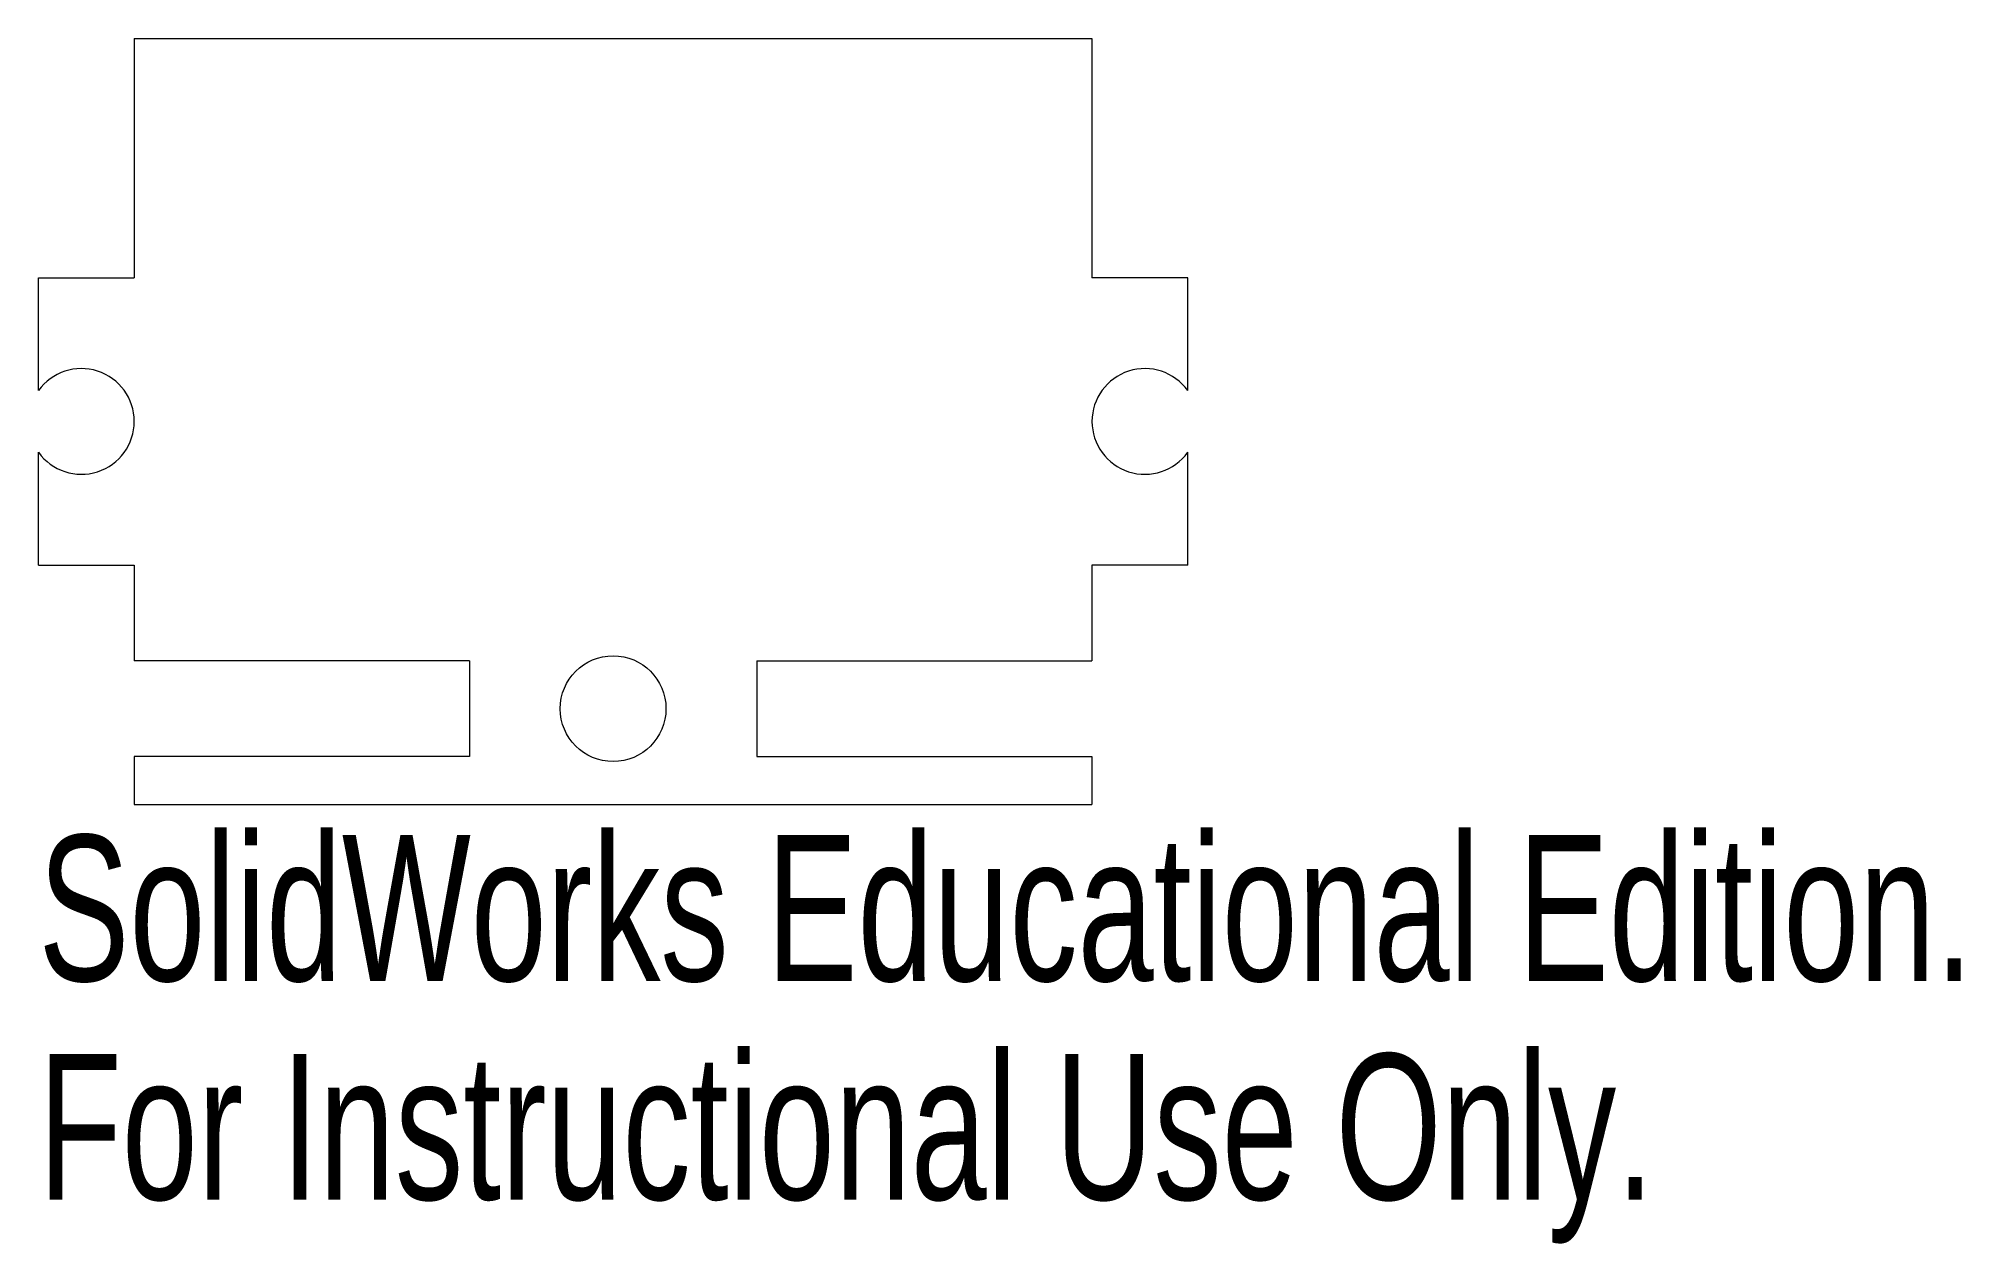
# Model space of a CAD drawing. Header units: inches. Extents: x 0 to 2.51, y -0.57 to 1.
import ezdxf

# ---------------------------------------------------------------- set-up
doc = ezdxf.new("R2010")
doc.units = ezdxf.units.IN
doc.header["$MEASUREMENT"] = 0
doc.styles.add('SLDTEXTSTYLE0', font='TXT', dxfattribs={"width": 0.7})

msp = doc.modelspace()

# ---------------------------------------------------------------- linework, layer by layer
at = {"color": 7, "linetype": 'Continuous', "lineweight": 15}
for p, q in [((0.125, 1), (1.375, 1)), ((0.125, 1), (0.125, 0.6875)), ((1.375, 1), (1.375, 0.6875)), ((0, 0.6875), (0.125, 0.6875)), ((0, 0.5403), (0, 0.6875)), ((1.5, 0.6875), (1.375, 0.6875)), ((1.5, 0.5403), (1.5, 0.6875)), ((0, 0.3125), (0, 0.4597)), ((1.5, 0.3125), (1.5, 0.4597)), ((0, 0.3125), (0.125, 0.3125)), ((0.125, 0.3125), (0.125, 0.1875)), ((1.375, 0.3125), (1.375, 0.1875)), ((1.5, 0.3125), (1.375, 0.3125)), ((0.5625, 0.1875), (0.125, 0.1875)), ((0.5625, 0.1875), (0.5625, 0.0625)), ((0.9375, 0.1875), (0.9375, 0.0625)), ((0.9375, 0.1875), (1.375, 0.1875)), ((0.5625, 0.0625), (0.125, 0.0625)), ((0.125, 0.0625), (0.125, 0)), ((0.9375, 0.0625), (1.375, 0.0625)), ((1.375, 0.0625), (1.375, 0)), ((0.125, 0), (1.375, 0))]:
    msp.add_line(p, q, dxfattribs=at)
msp.add_circle((0.75, 0.125), 0.069, dxfattribs=at)
for centre, start, end in [((0.056, 0.5), 215.748, 144.252), ((1.444, 0.5), 35.748, 324.252)]:
    msp.add_arc(centre, 0.069, start, end, dxfattribs=at)

# ---------------------------------------------------------------- texts
at = {"color": 7, "linetype": 'Continuous', "char_height": 0.1903, "attachment_point": 1, "style": 'SLDTEXTSTYLE0'}
for s, insert in [('SolidWorks Educational Edition.', (0, -0.0401)), ('For Instructional Use Only.', (0, -0.3256))]:
    msp.add_mtext(s, dxfattribs=dict(at, insert=insert))

doc.saveas('drawing.dxf')
